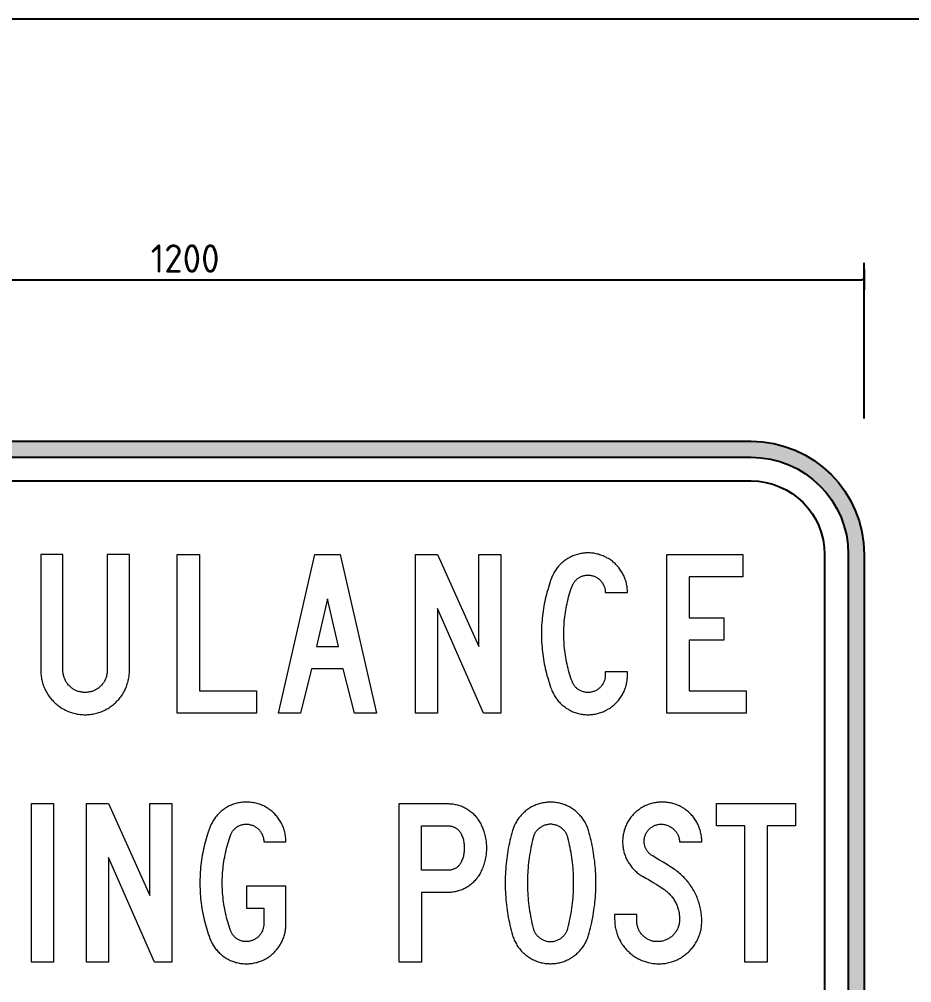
# Model space of a CAD drawing. Header units: millimetres. Extents: x 0 to 420, y 0 to 297.
# Drawn here: x 186 to 264.9, y 207.4 to 292.5 of the extents above; entities that cross this region are included whole.
import ezdxf
from ezdxf.enums import TextEntityAlignment as Align

# ---------------------------------------------------------------- set-up
doc = ezdxf.new("R2010")
doc.units = ezdxf.units.MM
doc.header["$MEASUREMENT"] = 0
doc.layers.add('BLUE', color=7, linetype='Continuous', true_color=0x005bbb)
for name, color, linetype in [('T25', 1, 'Continuous'), ('TBLK18', 4, 'Continuous'), ('TBLK25', 1, 'Continuous'), ('TBLK35', 3, 'Continuous'), ('TBLK50', 7, 'Continuous')]:
    doc.layers.add(name, color=color, linetype=linetype)
doc.styles.add('ISO', font='iso3098b.shx')
doc.dimstyles.new('SIGNSDIM', dxfattribs={"dimtxt": 2.5, "dimasz": 0.2, "dimexe": 1.5, "dimexo": 2, "dimtad": 1, "dimdec": 4, "dimlfac": 10, "dimrnd": 1, "dimdsep": 46, "dimtxsty": 'ISO', "dimblk": 'SGNDIM', "dimcen": 2.5, "dimse2": 1, "dimadec": 0, "dimazin": 0, "dimtfac": 1, "dimtdec": 4, "dimtix": 1, "dimtmove": 0, "dimatfit": 3, "dimldrblk": 'SGNDIM', "dimfxl": 1, "dimtolj": 1, "dimtzin": 0, "dimarcsym": 0})

# ---------------------------------------------------------------- blocks, each defined once
blk = doc.blocks.new('SGNDIM')
for p, q in [((0, 4.5), (0, -4.5)), ((0, 0), (-1, 0))]:
    blk.add_line(p, q)
blk = doc.blocks.new('*D6')
at = {"layer": 'DEFPOINTS', "color": 0, "transparency": 16777216}
for p in [(260.679, 269.499), (140.679, 255.231), (260.679, 255.231)]:
    blk.add_point(p, dxfattribs=at)
at = {"layer": 'T25', "color": 0, "lineweight": -2, "transparency": 16777216}
for p, q in [((140.679, 257.231), (140.679, 270.999)), ((260.679, 257.231), (260.679, 270.999)), ((140.879, 269.499), (260.479, 269.499))]:
    blk.add_line(p, q, dxfattribs=at)
at = {"layer": 'T25', "color": 0, "lineweight": -2, "transparency": 16777216, "xscale": 0.2, "yscale": 0.2, "zscale": 0.2, "rotation": 180}
blk.add_blockref('SGNDIM', (140.679, 269.499), dxfattribs=at)
at = {"layer": 'T25', "color": 0, "lineweight": -2, "transparency": 16777216, "xscale": 0.2, "yscale": 0.2, "zscale": 0.2}
blk.add_blockref('SGNDIM', (260.679, 269.499), dxfattribs=at)
at = {"layer": 'T25', "color": 0, "transparency": 16777216, "insert": (200.679, 271.374), "char_height": 2.5, "attachment_point": 5, "style": 'ISO'}
blk.add_mtext('\\A1;1200', dxfattribs=at)
blk = doc.blocks.new('A3BBLK')
at = {"layer": 'TBLK50'}
blk.add_line((415.5, 292.5), (13, 292.5), dxfattribs=at)
blk = doc.blocks.new('a3_in_vtblk std dwg')
blk.add_blockref('A3BBLK', (0, 0))
at = {"layer": 'TBLK18', "style": 'ISO'}
blk.add_attdef('MR_DIRECTORATE', text='', height=1.5, dxfattribs=at).set_placement((381.5, 68.119), align=Align.CENTER)
for tag, p in [('STREET_NAME', (355.514, 62.1)), ('SUBURB_POSTCODE', (388.488, 62.1)), ('TELEPHONE_NO.', (368.306, 59.836)), ('FAX_NO.', (393.555, 59.836))]:
    blk.add_attdef(tag, p, '', height=1.5, dxfattribs=at)
at = {"layer": 'TBLK25', "style": 'ISO'}
for tag, height, p in [('MR_BRANCH', 2, (381.5, 65.199)), ('ROAD_SECTION', 1.75, (384.5, 29.162)), ('SLK', 1.75, (384.5, 26.108)), ('CHAINAGE', 1.75, (384.5, 19.205))]:
    blk.add_attdef(tag, text='', height=height, dxfattribs=at).set_placement(p, align=Align.CENTER)
for tag, p, height in [('FILE_NUMBER', (371.773, 54.237), 2.5), ('DESIGNED_/_DRAWN', (371.773, 49.487), 2), ('VERIFIED', (371.773, 44.487), 2), ('APPROVED', (371.773, 39.487), 2), ('LOCAL_AUTHORITY', (370.48, 16.733), 1.25)]:
    blk.add_attdef(tag, p, '', height=height, dxfattribs=at)
at = {"layer": 'TBLK35', "style": 'ISO', "width": 0.9}
for tag, p in [('ROAD_PROJECT&NUMBER', (384.5, 32.231)), ('DRAWING_DESCRIPTION', (384.5, 22.288))]:
    blk.add_attdef(tag, text='', height=2.5, dxfattribs=at).set_placement(p, align=Align.CENTER)
at = {"layer": 'TBLK50', "style": 'ISO'}
blk.add_attdef('MRWA_DRG_NUMBER', (356.288, 6.085), '', height=5, dxfattribs=at)

msp = doc.modelspace()

# ---------------------------------------------------------------- hatches: boundary and pattern name
at = {"layer": 'BLUE'}
h = msp.add_hatch(color=256, dxfattribs=at)
edge = h.paths.add_edge_path(flags=16)
edge.add_line((142.079003, 175.230788), (142.079003, 245.230788))
edge.add_arc((150.679003, 245.230788), 8.6, 90, 180, ccw=False)
edge.add_line((150.679003, 253.830788), (250.679003, 253.830788))
edge.add_arc((250.679003, 245.230788), 8.6, 0, 90, ccw=False)
edge.add_line((259.279003, 245.230788), (259.279003, 175.230788))
edge.add_arc((250.679003, 175.230788), 8.6, -90, 0, ccw=False)
edge.add_line((250.679003, 166.630788), (150.679003, 166.630788))
edge.add_arc((150.679003, 175.230788), 8.6, 180, 270, ccw=False)
edge = h.paths.add_edge_path()
edge.add_line((140.679003, 175.230788), (140.679003, 245.230788))
edge.add_arc((150.679003, 245.230788), 10, 90, 180, ccw=False)
edge.add_line((150.679003, 255.230788), (250.679003, 255.230788))
edge.add_arc((250.679003, 245.230788), 10, 0, 90, ccw=False)
edge.add_line((260.679003, 245.230788), (260.679003, 175.230788))
edge.add_arc((250.679003, 175.230788), 10, -90, 0, ccw=False)
edge.add_line((250.679003, 165.230788), (150.679003, 165.230788))
edge.add_arc((150.679003, 175.230788), 10, 180, 270, ccw=False)

# ---------------------------------------------------------------- linework, layer by layer
for points in [[(140.679003, 175.230788), (140.679003, 245.230788, -0.414213562), (150.679003, 255.230788), (250.679003, 255.230788, -0.414213562), (260.679003, 245.230788), (260.679003, 175.230788, -0.414213562), (250.679003, 165.230788), (150.679003, 165.230788, -0.414213562)], [(142.079003, 175.230788), (142.079003, 245.230788, -0.414213562), (150.679003, 253.830788), (250.679003, 253.830788, -0.414213562), (259.279003, 245.230788), (259.279003, 175.230788, -0.414213562), (250.679003, 166.630788), (150.679003, 166.630788, -0.414213562)], [(144.179003, 175.230788), (144.179003, 245.230788, -0.414213562), (150.679003, 251.730788), (250.679003, 251.730788, -0.414213562), (257.179003, 245.230788), (257.179003, 175.230788, -0.414213562), (250.679003, 168.730788), (150.679003, 168.730788, -0.414213562)]]:
    msp.add_lwpolyline(points, format="xyb", close=True, dxfattribs=at)
at = {"layer": 'BLUE', "lineweight": 0}
for points in [[(193.795524, 235.010038), (193.795524, 234.930218), (193.795524, 234.858381), (193.787542, 234.778562), (193.771578, 234.698742), (193.763596, 234.618923), (193.73965, 234.547085), (193.723686, 234.467266), (193.699741, 234.387446), (193.675795, 234.315609), (193.643867, 234.243771), (193.611939, 234.171934), (193.580012, 234.100096), (193.540102, 234.028259), (193.500192, 233.964403), (193.4523, 233.900548), (193.412391, 233.836692), (193.356517, 233.772837), (193.308625, 233.708981), (193.252752, 233.653108), (193.196878, 233.597234), (193.141005, 233.541361), (193.085131, 233.493469), (193.021276, 233.445577), (192.95742, 233.397686), (192.885583, 233.349794), (192.821727, 233.309884), (192.74989, 233.277956), (192.678052, 233.238047), (192.606215, 233.206119), (192.534377, 233.174191), (192.46254, 233.150245), (192.38272, 233.1263), (192.310883, 233.110336), (192.231063, 233.094372), (192.151244, 233.078408), (192.079406, 233.070426), (191.999587, 233.062444), (191.919768, 233.054462), (191.839948, 233.054462), (191.760129, 233.054462), (191.680309, 233.062444), (191.60049, 233.070426), (191.528652, 233.078408), (191.448833, 233.094372), (191.369014, 233.110336), (191.297176, 233.1263), (191.217357, 233.150245), (191.145519, 233.174191), (191.073682, 233.206119), (191.001844, 233.238047), (190.930007, 233.277956), (190.858169, 233.309884), (190.794314, 233.349794), (190.722476, 233.397686), (190.658621, 233.445577), (190.594765, 233.493469), (190.538892, 233.541361), (190.483018, 233.597234), (190.427144, 233.653108), (190.371271, 233.708981), (190.315397, 233.772837), (190.267506, 233.836692), (190.227596, 233.900548), (190.179704, 233.964403), (190.139794, 234.028259), (190.099885, 234.100096), (190.067957, 234.171934), (190.036029, 234.243771), (190.004101, 234.315609), (189.980156, 234.387446), (189.95621, 234.467266), (189.932264, 234.547085), (189.9163, 234.618923), (189.908318, 234.698742), (189.892354, 234.778562), (189.884372, 234.858381), (189.884372, 234.930218), (189.884372, 235.010038), (189.884372, 245.234906), (187.920815, 245.234906), (187.920815, 235.010038), (187.920815, 234.898291), (187.928796, 234.786543), (187.936778, 234.674796), (187.94476, 234.563049), (187.960724, 234.451302), (187.976688, 234.347537), (188.000634, 234.235789), (188.016598, 234.124042), (188.048526, 234.012295), (188.072471, 233.90853), (188.112381, 233.796783), (188.144309, 233.693017), (188.184219, 233.589252), (188.224128, 233.485487), (188.27202, 233.381722), (188.319912, 233.277956), (188.367803, 233.182173), (188.423677, 233.078408), (188.47955, 232.982625), (188.535424, 232.886841), (188.59928, 232.79904), (188.663135, 232.703257), (188.726991, 232.615455), (188.798828, 232.527654), (188.870666, 232.439852), (188.950485, 232.360033), (189.022323, 232.272232), (189.102142, 232.192412), (189.181961, 232.120575), (189.269763, 232.040755), (189.357564, 231.968918), (189.445365, 231.905062), (189.533167, 231.833225), (189.620968, 231.769369), (189.716752, 231.705514), (189.812535, 231.64964), (189.908318, 231.593767), (190.004101, 231.537893), (190.107867, 231.490001), (190.211632, 231.44211), (190.307415, 231.394218), (190.419162, 231.354308), (190.522928, 231.314399), (190.626693, 231.282471), (190.730458, 231.250543), (190.842205, 231.218615), (190.953953, 231.19467), (191.057718, 231.170724), (191.169465, 231.146778), (191.281212, 231.130814), (191.392959, 231.11485), (191.504707, 231.106868), (191.616454, 231.098886), (191.728201, 231.090904), (191.839948, 231.090904), (191.951695, 231.090904), (192.063443, 231.098886), (192.17519, 231.106868), (192.286937, 231.11485), (192.398684, 231.130814), (192.510431, 231.146778), (192.622178, 231.170724), (192.725944, 231.19467), (192.837691, 231.218615), (192.949438, 231.250543), (193.053203, 231.282471), (193.156969, 231.314399), (193.260734, 231.354308), (193.364499, 231.394218), (193.468264, 231.44211), (193.57203, 231.490001), (193.675795, 231.537893), (193.771578, 231.593767), (193.867361, 231.64964), (193.963145, 231.705514), (194.058928, 231.769369), (194.146729, 231.833225), (194.234531, 231.905062), (194.322332, 231.968918), (194.410134, 232.040755), (194.497935, 232.120575), (194.577754, 232.192412), (194.657574, 232.272232), (194.729411, 232.360033), (194.809231, 232.439852), (194.881068, 232.527654), (194.944924, 232.615455), (195.016761, 232.703257), (195.080617, 232.79904), (195.144472, 232.886841), (195.200346, 232.982625), (195.256219, 233.078408), (195.312093, 233.182173), (195.359985, 233.277956), (195.407876, 233.381722), (195.455768, 233.485487), (195.495678, 233.589252), (195.535587, 233.693017), (195.567515, 233.796783), (195.599443, 233.90853), (195.631371, 234.012295), (195.655316, 234.124042), (195.679262, 234.235789), (195.703208, 234.347537), (195.719172, 234.451302), (195.735136, 234.563049), (195.743118, 234.674796), (195.7511, 234.786543), (195.759082, 234.898291), (195.759082, 235.010038), (195.759082, 245.234906), (193.795524, 245.234906)], [(199.973547, 231.234579), (199.973547, 245.234906), (201.937105, 245.234906), (201.937105, 233.190155), (206.97371, 233.190155), (206.97371, 231.234579), (199.973547, 231.234579)], [(208.921304, 231.234579), (212.138027, 245.234906), (214.372971, 245.234906), (217.589694, 231.234579), (215.634118, 231.234579), (214.652339, 235.153713), (211.858659, 235.153713), (210.87688, 231.234579), (208.921304, 231.234579)], [(221.021929, 231.234579), (221.021929, 245.234906), (222.977504, 245.234906), (226.61727, 237.109289), (226.61727, 245.234906), (228.572846, 245.234906), (228.572846, 231.234579), (227.032331, 231.234579), (222.977504, 240.469686), (222.977504, 231.234579), (221.021929, 231.234579)], [(236.267438, 245.370599), (236.163673, 245.370599), (236.059908, 245.370599), (235.956142, 245.362617), (235.852377, 245.346653), (235.748612, 245.330689), (235.644847, 245.314725), (235.541081, 245.298761), (235.437316, 245.274815), (235.333551, 245.242888), (235.237768, 245.218942), (235.134002, 245.187014), (235.038219, 245.147104), (234.942436, 245.107195), (234.846652, 245.067285), (234.750869, 245.027375), (234.663068, 244.979484), (234.567284, 244.92361), (234.479483, 244.875718), (234.391682, 244.819845), (234.30388, 244.755989), (234.216079, 244.700116), (234.13626, 244.63626), (234.05644, 244.572405), (233.976621, 244.500567), (233.896801, 244.42873), (233.824964, 244.356892), (233.753126, 244.285055), (233.681289, 244.205235), (233.617433, 244.125416), (233.553578, 244.045596), (233.489722, 243.957795), (233.425867, 243.869994), (233.369993, 243.790174), (233.31412, 243.694391), (233.266228, 243.60659), (233.218336, 243.518788), (233.170445, 243.423005), (233.122553, 243.327222), (233.082643, 243.231438), (233.050715, 243.135655), (232.970896, 242.936106), (232.907041, 242.728576), (232.835203, 242.529027), (232.771347, 242.329479), (232.715474, 242.121948), (232.651618, 241.914418), (232.595745, 241.714869), (232.547853, 241.507339), (232.499961, 241.299808), (232.45207, 241.092278), (232.41216, 240.876765), (232.37225, 240.669235), (232.340323, 240.461704), (232.308395, 240.246192), (232.276467, 240.038661), (232.252521, 239.831131), (232.228575, 239.615618), (232.212612, 239.400106), (232.196648, 239.192576), (232.180684, 238.977063), (232.172702, 238.761551), (232.16472, 238.55402), (232.156738, 238.338508), (232.156738, 238.122995), (232.16472, 237.915465), (232.172702, 237.699952), (232.180684, 237.48444), (232.196648, 237.276909), (232.212612, 237.061397), (232.228575, 236.853867), (232.252521, 236.638354), (232.276467, 236.430824), (232.308395, 236.215311), (232.340323, 236.007781), (232.37225, 235.792268), (232.41216, 235.584738), (232.45207, 235.377207), (232.499961, 235.169677), (232.547853, 234.962146), (232.595745, 234.754616), (232.651618, 234.547085), (232.715474, 234.347537), (232.771347, 234.140006), (232.835203, 233.940458), (232.907041, 233.732927), (232.970896, 233.533379), (233.050715, 233.33383), (233.082643, 233.238047), (233.122553, 233.142263), (233.170445, 233.04648), (233.218336, 232.950697), (233.266228, 232.862895), (233.31412, 232.767112), (233.369993, 232.679311), (233.425867, 232.591509), (233.489722, 232.503708), (233.553578, 232.423889), (233.617433, 232.344069), (233.681289, 232.26425), (233.753126, 232.18443), (233.824964, 232.112593), (233.896801, 232.032773), (233.976621, 231.968918), (234.05644, 231.89708), (234.13626, 231.833225), (234.216079, 231.769369), (234.30388, 231.705514), (234.391682, 231.64964), (234.479483, 231.593767), (234.567284, 231.537893), (234.663068, 231.490001), (234.750869, 231.44211), (234.846652, 231.394218), (234.942436, 231.354308), (235.038219, 231.314399), (235.134002, 231.282471), (235.237768, 231.250543), (235.333551, 231.218615), (235.437316, 231.19467), (235.541081, 231.170724), (235.644847, 231.146778), (235.748612, 231.130814), (235.852377, 231.11485), (235.956142, 231.106868), (236.059908, 231.098886), (236.163673, 231.090904), (236.267438, 231.090904), (236.371203, 231.090904), (236.474969, 231.098886), (236.578734, 231.106868), (236.690481, 231.11485), (236.794246, 231.130814), (236.898012, 231.146778), (237.001777, 231.170724), (237.105542, 231.19467), (237.209307, 231.218615), (237.305091, 231.250543), (237.408856, 231.282471), (237.504639, 231.314399), (237.608404, 231.354308), (237.704188, 231.394218), (237.799971, 231.44211), (237.895754, 231.490001), (237.983556, 231.537893), (238.079339, 231.593767), (238.16714, 231.64964), (238.254942, 231.705514), (238.342743, 231.769369), (238.430544, 231.833225), (238.510364, 231.89708), (238.590183, 231.968918), (238.670003, 232.040755), (238.74184, 232.112593), (238.813678, 232.192412), (238.885515, 232.26425), (238.957353, 232.344069), (239.021208, 232.431871), (239.085064, 232.51169), (239.148919, 232.599491), (239.204793, 232.687293), (239.260666, 232.775094), (239.31654, 232.870877), (239.364432, 232.966661), (239.412323, 233.054462), (239.460215, 233.150245), (239.500125, 233.254011), (239.540034, 233.349794), (239.571962, 233.445577), (239.611872, 233.549342), (239.635818, 233.653108), (239.667746, 233.756873), (239.691691, 233.860638), (239.707655, 233.964403), (239.723619, 234.068169), (239.739583, 234.171934), (239.747565, 234.275699), (239.755547, 234.379464), (239.763529, 234.491212), (239.763529, 234.594977), (239.763529, 234.874345), (237.799971, 234.874345), (237.799971, 234.594977), (237.799971, 234.523139), (237.799971, 234.451302), (237.791989, 234.387446), (237.784007, 234.315609), (237.768043, 234.251753), (237.752079, 234.179916), (237.728134, 234.11606), (237.704188, 234.052205), (237.680242, 233.988349), (237.656296, 233.924494), (237.624368, 233.860638), (237.592441, 233.804765), (237.552531, 233.740909), (237.512621, 233.685035), (237.472711, 233.629162), (237.42482, 233.58127), (237.376928, 233.525397), (237.329036, 233.477505), (237.281145, 233.429613), (237.225271, 233.389704), (237.169398, 233.341812), (237.113524, 233.301902), (237.05765, 233.269974), (236.993795, 233.238047), (236.937921, 233.206119), (236.874066, 233.174191), (236.81021, 233.150245), (236.738373, 233.1263), (236.674517, 233.110336), (236.610662, 233.094372), (236.538824, 233.078408), (236.474969, 233.062444), (236.403131, 233.062444), (236.331294, 233.054462), (236.267438, 233.054462), (236.195601, 233.054462), (236.123763, 233.062444), (236.051926, 233.070426), (235.98807, 233.078408), (235.916233, 233.094372), (235.852377, 233.110336), (235.78054, 233.134281), (235.716684, 233.158227), (235.652829, 233.182173), (235.588973, 233.214101), (235.533099, 233.246029), (235.469244, 233.285938), (235.41337, 233.325848), (235.357497, 233.365758), (235.301623, 233.405667), (235.24575, 233.453559), (235.197858, 233.501451), (235.149966, 233.557324), (235.102075, 233.605216), (235.062165, 233.66109), (235.022255, 233.724945), (234.982345, 233.780819), (234.950418, 233.844674), (234.91849, 233.900548), (234.894544, 233.964403), (234.862616, 234.036241), (234.798761, 234.219826), (234.734905, 234.411392), (234.679032, 234.602959), (234.623158, 234.794525), (234.567284, 234.986092), (234.519393, 235.177659), (234.471501, 235.369225), (234.42361, 235.560792), (234.3837, 235.76034), (234.351772, 235.951907), (234.311862, 236.151456), (234.279935, 236.351004), (234.255989, 236.542571), (234.224061, 236.742119), (234.208097, 236.941668), (234.184151, 237.141216), (234.168187, 237.340765), (234.160205, 237.532332), (234.152223, 237.73188), (234.144242, 237.931429), (234.13626, 238.130977), (234.13626, 238.330526), (234.144242, 238.530074), (234.152223, 238.729623), (234.160205, 238.929171), (234.168187, 239.12872), (234.184151, 239.328269), (234.208097, 239.527817), (234.224061, 239.727366), (234.255989, 239.918932), (234.279935, 240.118481), (234.311862, 240.318029), (234.351772, 240.509596), (234.3837, 240.709145), (234.42361, 240.900711), (234.471501, 241.092278), (234.519393, 241.291826), (234.567284, 241.483393), (234.623158, 241.67496), (234.679032, 241.866526), (234.734905, 242.058093), (234.798761, 242.241677), (234.862616, 242.433244), (234.894544, 242.4971), (234.91849, 242.560955), (234.950418, 242.624811), (234.982345, 242.688666), (235.022255, 242.74454), (235.062165, 242.800413), (235.102075, 242.856287), (235.149966, 242.912161), (235.197858, 242.960052), (235.24575, 243.007944), (235.301623, 243.055836), (235.357497, 243.103727), (235.41337, 243.143637), (235.469244, 243.183547), (235.533099, 243.215474), (235.588973, 243.247402), (235.652829, 243.27933), (235.716684, 243.311258), (235.78054, 243.335204), (235.852377, 243.351167), (235.916233, 243.375113), (235.98807, 243.383095), (236.051926, 243.399059), (236.123763, 243.407041), (236.195601, 243.407041), (236.267438, 243.415023), (236.331294, 243.415023), (236.403131, 243.407041), (236.474969, 243.399059), (236.538824, 243.391077), (236.610662, 243.375113), (236.674517, 243.359149), (236.738373, 243.343185), (236.81021, 243.31924), (236.874066, 243.287312), (236.937921, 243.263366), (236.993795, 243.231438), (237.05765, 243.199511), (237.113524, 243.159601), (237.169398, 243.119691), (237.225271, 243.079781), (237.281145, 243.03189), (237.329036, 242.99198), (237.376928, 242.936106), (237.42482, 242.888215), (237.472711, 242.832341), (237.512621, 242.776468), (237.552531, 242.720594), (237.592441, 242.66472), (237.624368, 242.600865), (237.656296, 242.544991), (237.680242, 242.481136), (237.704188, 242.41728), (237.728134, 242.353425), (237.752079, 242.281587), (237.768043, 242.217732), (237.784007, 242.145894), (237.791989, 242.082039), (237.799971, 242.010201), (237.799971, 241.938364), (237.799971, 241.874508), (239.763529, 241.874508), (239.763529, 241.978273), (239.755547, 242.082039), (239.747565, 242.193786), (239.739583, 242.297551), (239.723619, 242.401316), (239.707655, 242.505082), (239.691691, 242.608847), (239.667746, 242.712612), (239.635818, 242.816377), (239.611872, 242.912161), (239.571962, 243.015926), (239.540034, 243.119691), (239.500125, 243.215474), (239.460215, 243.311258), (239.412323, 243.407041), (239.364432, 243.502824), (239.31654, 243.598608), (239.260666, 243.686409), (239.204793, 243.77421), (239.148919, 243.862012), (239.085064, 243.949813), (239.021208, 244.037614), (238.957353, 244.117434), (238.885515, 244.197253), (238.813678, 244.277073), (238.74184, 244.356892), (238.670003, 244.42873), (238.590183, 244.500567), (238.510364, 244.564423), (238.430544, 244.63626), (238.342743, 244.700116), (238.254942, 244.755989), (238.16714, 244.819845), (238.079339, 244.875718), (237.983556, 244.92361), (237.895754, 244.979484), (237.799971, 245.027375), (237.704188, 245.067285), (237.608404, 245.107195), (237.504639, 245.147104), (237.408856, 245.187014), (237.305091, 245.218942), (237.209307, 245.25087), (237.105542, 245.274815), (237.001777, 245.298761), (236.898012, 245.314725), (236.794246, 245.338671), (236.690481, 245.346653), (236.578734, 245.362617), (236.474969, 245.370599), (236.371203, 245.370599)], [(243.251638, 231.234579), (243.251638, 245.234906), (249.964451, 245.234906), (249.964451, 243.271348), (245.207213, 243.271348), (245.207213, 239.631582), (248.288243, 239.631582), (248.288243, 237.676007), (245.207213, 237.676007), (245.207213, 233.190155), (250.243819, 233.190155), (250.243819, 231.234579), (243.251638, 231.234579)], [(214.237278, 237.109289), (213.255499, 241.315772), (212.27372, 237.109289)], [(187.090693, 209.236347), (187.090693, 223.236673), (189.05425, 223.236673), (189.05425, 209.236347), (187.090693, 209.236347)], [(191.959677, 209.236347), (191.959677, 223.236673), (193.915253, 223.236673), (197.555019, 215.111056), (197.555019, 223.236673), (199.510595, 223.236673), (199.510595, 209.236347), (197.97008, 209.236347), (193.915253, 218.471454), (193.915253, 209.236347), (191.959677, 209.236347)], [(209.583806, 219.876276), (209.583806, 219.980041), (209.575824, 220.083806), (209.567842, 220.187571), (209.55986, 220.299318), (209.543896, 220.403084), (209.527932, 220.506849), (209.511968, 220.610614), (209.488022, 220.714379), (209.456094, 220.818145), (209.432149, 220.913928), (209.400221, 221.017693), (209.360311, 221.121459), (209.320401, 221.217242), (209.280492, 221.313025), (209.2326, 221.408808), (209.184708, 221.504592), (209.136817, 221.600375), (209.080943, 221.688176), (209.02507, 221.775978), (208.969196, 221.863779), (208.90534, 221.951581), (208.841485, 222.039382), (208.777629, 222.119201), (208.705792, 222.199021), (208.641936, 222.27884), (208.562117, 222.350678), (208.490279, 222.430497), (208.41046, 222.502335), (208.330641, 222.56619), (208.250821, 222.638028), (208.16302, 222.701883), (208.075218, 222.757757), (207.987417, 222.821612), (207.899616, 222.877486), (207.803832, 222.925377), (207.716031, 222.981251), (207.620248, 223.029143), (207.524464, 223.069052), (207.428681, 223.108962), (207.324916, 223.148872), (207.229133, 223.188782), (207.125367, 223.220709), (207.029584, 223.252637), (206.925819, 223.276583), (206.822054, 223.300529), (206.718288, 223.316493), (206.614523, 223.340438), (206.510758, 223.34842), (206.399011, 223.364384), (206.295245, 223.372366), (206.19148, 223.372366), (206.087715, 223.372366), (205.98395, 223.372366), (205.880184, 223.364384), (205.776419, 223.356402), (205.672654, 223.34842), (205.568889, 223.332457), (205.465123, 223.316493), (205.361358, 223.300529), (205.257593, 223.276583), (205.16181, 223.244655), (205.058044, 223.220709), (204.962261, 223.188782), (204.858496, 223.148872), (204.762712, 223.108962), (204.666929, 223.069052), (204.571146, 223.029143), (204.483345, 222.981251), (204.387561, 222.925377), (204.29976, 222.877486), (204.211958, 222.821612), (204.124157, 222.757757), (204.036356, 222.701883), (203.956536, 222.638028), (203.876717, 222.574172), (203.796897, 222.502335), (203.717078, 222.430497), (203.645241, 222.35866), (203.573403, 222.286822), (203.501566, 222.207003), (203.43771, 222.127183), (203.373855, 222.047364), (203.309999, 221.959562), (203.246143, 221.871761), (203.19027, 221.78396), (203.134396, 221.696158), (203.086505, 221.608357), (203.038613, 221.512574), (202.990721, 221.424772), (202.94283, 221.328989), (202.90292, 221.233206), (202.870992, 221.137422), (202.791173, 220.937874), (202.727317, 220.730343), (202.65548, 220.530795), (202.591624, 220.331246), (202.535751, 220.123716), (202.471895, 219.916185), (202.424003, 219.708655), (202.36813, 219.509106), (202.320238, 219.301576), (202.272347, 219.086063), (202.232437, 218.878533), (202.192527, 218.671002), (202.160599, 218.463472), (202.128672, 218.247959), (202.096744, 218.040429), (202.072798, 217.824916), (202.048852, 217.617386), (202.032888, 217.401873), (202.016924, 217.194343), (202.000961, 216.978831), (201.992979, 216.763318), (201.984997, 216.555788), (201.984997, 216.340275), (201.984997, 216.124763), (201.984997, 215.917232), (201.992979, 215.70172), (202.000961, 215.486207), (202.016924, 215.278677), (202.032888, 215.063164), (202.048852, 214.855634), (202.072798, 214.640121), (202.096744, 214.432591), (202.128672, 214.217079), (202.160599, 214.009548), (202.192527, 213.794036), (202.232437, 213.586505), (202.272347, 213.378975), (202.320238, 213.171444), (202.36813, 212.963914), (202.424003, 212.756383), (202.471895, 212.548853), (202.535751, 212.349304), (202.591624, 212.141774), (202.65548, 211.934243), (202.727317, 211.734695), (202.791173, 211.535146), (202.870992, 211.335597), (202.90292, 211.239814), (202.94283, 211.144031), (202.990721, 211.048248), (203.038613, 210.952464), (203.086505, 210.856681), (203.134396, 210.76888), (203.19027, 210.681078), (203.246143, 210.593277), (203.309999, 210.505475), (203.373855, 210.425656), (203.43771, 210.345837), (203.501566, 210.266017), (203.573403, 210.186198), (203.645241, 210.106378), (203.717078, 210.034541), (203.796897, 209.962703), (203.876717, 209.898848), (203.956536, 209.834992), (204.036356, 209.771137), (204.124157, 209.707281), (204.211958, 209.651408), (204.29976, 209.595534), (204.387561, 209.53966), (204.483345, 209.491769), (204.571146, 209.443877), (204.666929, 209.395986), (204.762712, 209.356076), (204.858496, 209.316166), (204.962261, 209.284238), (205.058044, 209.252311), (205.16181, 209.220383), (205.257593, 209.196437), (205.361358, 209.172491), (205.465123, 209.148545), (205.568889, 209.132581), (205.672654, 209.116618), (205.776419, 209.108636), (205.880184, 209.100654), (205.98395, 209.092672), (206.087715, 209.092672), (206.19148, 209.092672), (206.295245, 209.100654), (206.399011, 209.108636), (206.510758, 209.116618), (206.614523, 209.132581), (206.718288, 209.148545), (206.822054, 209.172491), (206.925819, 209.196437), (207.029584, 209.220383), (207.125367, 209.252311), (207.229133, 209.284238), (207.324916, 209.316166), (207.428681, 209.356076), (207.524464, 209.395986), (207.620248, 209.443877), (207.716031, 209.491769), (207.803832, 209.53966), (207.899616, 209.595534), (207.987417, 209.651408), (208.075218, 209.707281), (208.16302, 209.771137), (208.250821, 209.834992), (208.330641, 209.898848), (208.41046, 209.970685), (208.490279, 210.042523), (208.562117, 210.11436), (208.641936, 210.19418), (208.705792, 210.266017), (208.777629, 210.345837), (208.841485, 210.433638), (208.90534, 210.513457), (208.969196, 210.601259), (209.02507, 210.68906), (209.080943, 210.776861), (209.136817, 210.872645), (209.184708, 210.968428), (209.2326, 211.056229), (209.280492, 211.152013), (209.320401, 211.255778), (209.360311, 211.351561), (209.400221, 211.447345), (209.432149, 211.55111), (209.456094, 211.654875), (209.488022, 211.75864), (209.511968, 211.862406), (209.527932, 211.966171), (209.543896, 212.069936), (209.55986, 212.173701), (209.567842, 212.277467), (209.575824, 212.381232), (209.583806, 212.484997), (209.583806, 212.596744), (209.583806, 215.957142), (206.087715, 215.957142), (206.087715, 213.993584), (207.62823, 213.993584), (207.62823, 212.596744), (207.620248, 212.524907), (207.620248, 212.453069), (207.612266, 212.389214), (207.596302, 212.317376), (207.580338, 212.253521), (207.564374, 212.189665), (207.54841, 212.117828), (207.524464, 212.053972), (207.500519, 211.990117), (207.468591, 211.926261), (207.436663, 211.870388), (207.404735, 211.806532), (207.364826, 211.750658), (207.324916, 211.694785), (207.285006, 211.638911), (207.237115, 211.583038), (207.197205, 211.535146), (207.149313, 211.487254), (207.09344, 211.439363), (207.045548, 211.391471), (206.989674, 211.351561), (206.933801, 211.311652), (206.869945, 211.279724), (206.814072, 211.239814), (206.750216, 211.207886), (206.686361, 211.183941), (206.622505, 211.159995), (206.558649, 211.136049), (206.494794, 211.112103), (206.430938, 211.096139), (206.359101, 211.080175), (206.295245, 211.072193), (206.223408, 211.064211), (206.15157, 211.056229), (206.087715, 211.056229), (206.015877, 211.056229), (205.952022, 211.056229), (205.880184, 211.064211), (205.816329, 211.072193), (205.752473, 211.088157), (205.688618, 211.104121), (205.61678, 211.128067), (205.552925, 211.144031), (205.497051, 211.167977), (205.433196, 211.199904), (205.36934, 211.231832), (205.313466, 211.26376), (205.257593, 211.295688), (205.201719, 211.335597), (205.145846, 211.383489), (205.097954, 211.423399), (205.050062, 211.47129), (205.002171, 211.519182), (204.954279, 211.567074), (204.914369, 211.622947), (204.87446, 211.678821), (204.83455, 211.734695), (204.79464, 211.790568), (204.762712, 211.846442), (204.738767, 211.910297), (204.706839, 211.974153), (204.682893, 212.038008), (204.619038, 212.221593), (204.555182, 212.41316), (204.499308, 212.604726), (204.443435, 212.796293), (204.387561, 212.987859), (204.33967, 213.179426), (204.291778, 213.370993), (204.243886, 213.562559), (204.203977, 213.762108), (204.172049, 213.953674), (204.132139, 214.153223), (204.100211, 214.352772), (204.076265, 214.544338), (204.05232, 214.743887), (204.028374, 214.943435), (204.004428, 215.142984), (203.988464, 215.342532), (203.980482, 215.534099), (203.9725, 215.733648), (203.964518, 215.933196), (203.956536, 216.132745), (203.956536, 216.332293), (203.964518, 216.531842), (203.9725, 216.73139), (203.980482, 216.930939), (203.988464, 217.130487), (204.004428, 217.330036), (204.028374, 217.529585), (204.05232, 217.721151), (204.076265, 217.9207), (204.100211, 218.120248), (204.132139, 218.319797), (204.172049, 218.511363), (204.203977, 218.710912), (204.243886, 218.902479), (204.291778, 219.094045), (204.33967, 219.293594), (204.387561, 219.48516), (204.443435, 219.676727), (204.499308, 219.868294), (204.555182, 220.05986), (204.619038, 220.243445), (204.682893, 220.435011), (204.706839, 220.498867), (204.738767, 220.562723), (204.770694, 220.618596), (204.802622, 220.682452), (204.83455, 220.738325), (204.87446, 220.794199), (204.914369, 220.850072), (204.954279, 220.905946), (205.002171, 220.953838), (205.050062, 221.001729), (205.097954, 221.049621), (205.145846, 221.089531), (205.201719, 221.12944), (205.257593, 221.16935), (205.313466, 221.20926), (205.377322, 221.241188), (205.433196, 221.273115), (205.497051, 221.305043), (205.560907, 221.328989), (205.624762, 221.352935), (205.688618, 221.368899), (205.752473, 221.384863), (205.816329, 221.400826), (205.888166, 221.408808), (205.952022, 221.41679), (206.023859, 221.41679), (206.087715, 221.424772), (206.159552, 221.41679), (206.223408, 221.41679), (206.295245, 221.408808), (206.359101, 221.392845), (206.430938, 221.376881), (206.494794, 221.360917), (206.566631, 221.344953), (206.630487, 221.321007), (206.694342, 221.297061), (206.758198, 221.265133), (206.814072, 221.233206), (206.877927, 221.201278), (206.933801, 221.161368), (206.989674, 221.121459), (207.045548, 221.081549), (207.101422, 221.033657), (207.149313, 220.985766), (207.197205, 220.937874), (207.245096, 220.889982), (207.292988, 220.834109), (207.332898, 220.778235), (207.372808, 220.722361), (207.404735, 220.666488), (207.444645, 220.602632), (207.468591, 220.538777), (207.500519, 220.482903), (207.524464, 220.419048), (207.54841, 220.34721), (207.572356, 220.283355), (207.58832, 220.219499), (207.596302, 220.147662), (207.612266, 220.083806), (207.620248, 220.011969), (207.620248, 219.940131), (207.62823, 219.876276)], [(226.736999, 221.552483), (226.792873, 221.448718), (226.848746, 221.336971), (226.90462, 221.225224), (226.952512, 221.113477), (226.992421, 220.993747), (227.040313, 220.882), (227.072241, 220.762271), (227.112151, 220.650524), (227.144078, 220.530795), (227.176006, 220.411066), (227.199952, 220.291337), (227.223898, 220.171607), (227.247844, 220.051878), (227.263807, 219.924167), (227.279771, 219.804438), (227.287753, 219.684709), (227.295735, 219.556998), (227.303717, 219.437269), (227.303717, 219.31754), (227.303717, 219.189829), (227.295735, 219.070099), (227.287753, 218.942388), (227.279771, 218.822659), (227.263807, 218.70293), (227.247844, 218.583201), (227.223898, 218.45549), (227.199952, 218.335761), (227.176006, 218.216032), (227.144078, 218.096302), (227.112151, 217.984555), (227.072241, 217.864826), (227.040313, 217.745097), (226.992421, 217.63335), (226.952512, 217.521603), (226.90462, 217.401873), (226.848746, 217.290126), (226.792873, 217.186361), (226.736999, 217.074614), (226.689108, 216.986812), (226.641216, 216.899011), (226.585342, 216.81121), (226.529469, 216.73139), (226.465613, 216.651571), (226.401758, 216.571751), (226.337902, 216.491932), (226.274047, 216.420095), (226.202209, 216.348257), (226.130372, 216.27642), (226.058534, 216.204582), (225.978715, 216.140727), (225.906877, 216.076871), (225.819076, 216.013016), (225.739256, 215.957142), (225.659437, 215.901268), (225.571636, 215.845395), (225.483834, 215.797503), (225.396033, 215.749611), (225.308232, 215.70172), (225.212448, 215.66181), (225.124647, 215.6219), (225.028864, 215.589973), (224.93308, 215.558045), (224.837297, 215.526117), (224.741514, 215.494189), (224.637748, 215.470243), (224.541965, 215.45428), (224.446182, 215.438316), (224.342417, 215.422352), (224.246633, 215.406388), (224.142868, 215.398406), (224.039103, 215.398406), (223.943319, 215.390424), (221.564701, 215.390424), (221.564701, 209.236347), (219.601143, 209.236347), (219.601143, 223.236673), (223.943319, 223.236673), (224.039103, 223.228691), (224.142868, 223.228691), (224.246633, 223.220709), (224.342417, 223.204745), (224.446182, 223.196763), (224.541965, 223.172818), (224.637748, 223.156854), (224.741514, 223.132908), (224.837297, 223.10098), (224.93308, 223.077034), (225.028864, 223.037125), (225.124647, 223.005197), (225.212448, 222.965287), (225.308232, 222.925377), (225.396033, 222.877486), (225.483834, 222.829594), (225.571636, 222.781702), (225.659437, 222.725829), (225.739256, 222.669955), (225.819076, 222.614082), (225.906877, 222.550226), (225.978715, 222.486371), (226.058534, 222.422515), (226.130372, 222.350678), (226.202209, 222.27884), (226.274047, 222.207003), (226.337902, 222.135165), (226.401758, 222.055346), (226.465613, 221.975526), (226.529469, 221.895707), (226.585342, 221.815887), (226.641216, 221.728086), (226.689108, 221.640285)], [(236.323312, 211.614965), (236.387167, 211.830478), (236.443041, 212.053972), (236.498914, 212.277467), (236.554788, 212.500961), (236.60268, 212.724455), (236.650571, 212.94795), (236.690481, 213.171444), (236.730391, 213.394939), (236.770301, 213.618433), (236.802228, 213.841927), (236.834156, 214.073404), (236.866084, 214.296898), (236.89003, 214.528374), (236.913975, 214.751869), (236.929939, 214.983345), (236.945903, 215.206839), (236.961867, 215.438316), (236.969849, 215.66181), (236.977831, 215.893286), (236.977831, 216.116781), (236.977831, 216.348257), (236.977831, 216.579733), (236.969849, 216.803228), (236.961867, 217.034704), (236.945903, 217.258199), (236.929939, 217.489675), (236.913975, 217.713169), (236.89003, 217.944646), (236.866084, 218.16814), (236.834156, 218.399616), (236.802228, 218.623111), (236.770301, 218.846605), (236.730391, 219.078081), (236.690481, 219.301576), (236.650571, 219.52507), (236.60268, 219.748564), (236.554788, 219.972059), (236.498914, 220.195553), (236.443041, 220.411066), (236.387167, 220.63456), (236.323312, 220.850072), (236.291384, 220.953838), (236.259456, 221.057603), (236.219547, 221.153386), (236.179637, 221.24917), (236.139727, 221.344953), (236.091835, 221.440736), (236.043944, 221.53652), (235.98807, 221.632303), (235.932197, 221.720104), (235.876323, 221.807906), (235.820449, 221.895707), (235.756594, 221.983508), (235.692738, 222.063328), (235.620901, 222.143147), (235.549063, 222.222967), (235.477226, 222.302786), (235.405388, 222.374623), (235.325569, 222.446461), (235.24575, 222.518298), (235.16593, 222.590136), (235.086111, 222.653991), (234.998309, 222.717847), (234.910508, 222.773721), (234.822707, 222.837576), (234.734905, 222.885468), (234.639122, 222.941341), (234.543339, 222.989233), (234.447555, 223.037125), (234.351772, 223.077034), (234.255989, 223.116944), (234.160205, 223.156854), (234.05644, 223.188782), (233.960657, 223.220709), (233.856892, 223.252637), (233.753126, 223.276583), (233.649361, 223.300529), (233.545596, 223.316493), (233.441831, 223.332457), (233.338065, 223.34842), (233.2343, 223.356402), (233.122553, 223.364384), (233.018788, 223.364384), (232.915022, 223.364384), (232.811257, 223.364384), (232.69951, 223.356402), (232.595745, 223.34842), (232.49198, 223.332457), (232.388214, 223.316493), (232.284449, 223.300529), (232.180684, 223.276583), (232.076919, 223.252637), (231.973153, 223.220709), (231.87737, 223.188782), (231.773605, 223.156854), (231.677821, 223.116944), (231.574056, 223.077034), (231.478273, 223.037125), (231.38249, 222.989233), (231.294688, 222.941341), (231.198905, 222.885468), (231.111104, 222.837576), (231.023302, 222.773721), (230.935501, 222.717847), (230.847699, 222.653991), (230.76788, 222.590136), (230.680079, 222.518298), (230.608241, 222.446461), (230.528422, 222.374623), (230.456584, 222.302786), (230.376765, 222.222967), (230.312909, 222.143147), (230.241072, 222.063328), (230.177216, 221.983508), (230.113361, 221.895707), (230.057487, 221.807906), (229.993632, 221.720104), (229.94574, 221.632303), (229.889866, 221.53652), (229.841975, 221.440736), (229.794083, 221.344953), (229.754173, 221.24917), (229.714264, 221.153386), (229.674354, 221.057603), (229.642426, 220.953838), (229.610498, 220.850072), (229.546643, 220.63456), (229.490769, 220.411066), (229.434896, 220.195553), (229.379022, 219.972059), (229.33113, 219.748564), (229.283239, 219.52507), (229.235347, 219.301576), (229.195437, 219.078081), (229.16351, 218.846605), (229.1236, 218.623111), (229.091672, 218.399616), (229.067726, 218.16814), (229.043781, 217.944646), (229.019835, 217.713169), (229.003871, 217.489675), (228.987907, 217.258199), (228.971943, 217.034704), (228.963961, 216.803228), (228.955979, 216.579733), (228.955979, 216.348257), (228.955979, 216.116781), (228.955979, 215.893286), (228.963961, 215.66181), (228.971943, 215.438316), (228.987907, 215.206839), (229.003871, 214.983345), (229.019835, 214.751869), (229.043781, 214.528374), (229.067726, 214.296898), (229.091672, 214.073404), (229.1236, 213.841927), (229.16351, 213.618433), (229.195437, 213.394939), (229.235347, 213.171444), (229.283239, 212.94795), (229.33113, 212.724455), (229.379022, 212.500961), (229.434896, 212.277467), (229.490769, 212.053972), (229.546643, 211.830478), (229.610498, 211.614965), (229.642426, 211.5112), (229.674354, 211.415417), (229.714264, 211.311652), (229.754173, 211.215868), (229.794083, 211.120085), (229.841975, 211.024302), (229.889866, 210.928518), (229.94574, 210.840717), (229.993632, 210.744934), (230.057487, 210.657132), (230.113361, 210.569331), (230.177216, 210.489512), (230.241072, 210.40171), (230.312909, 210.321891), (230.376765, 210.242071), (230.456584, 210.162252), (230.528422, 210.090414), (230.608241, 210.018577), (230.680079, 209.94674), (230.76788, 209.882884), (230.847699, 209.819028), (230.935501, 209.755173), (231.023302, 209.691317), (231.111104, 209.635444), (231.198905, 209.57957), (231.294688, 209.531679), (231.38249, 209.475805), (231.478273, 209.435895), (231.574056, 209.388004), (231.677821, 209.348094), (231.773605, 209.308184), (231.87737, 209.276256), (231.973153, 209.244329), (232.076919, 209.212401), (232.180684, 209.188455), (232.284449, 209.172491), (232.388214, 209.148545), (232.49198, 209.132581), (232.595745, 209.124599), (232.69951, 209.108636), (232.811257, 209.108636), (232.915022, 209.100654), (233.018788, 209.100654), (233.122553, 209.108636), (233.2343, 209.108636), (233.338065, 209.124599), (233.441831, 209.132581), (233.545596, 209.148545), (233.649361, 209.172491), (233.753126, 209.188455), (233.856892, 209.212401), (233.960657, 209.244329), (234.05644, 209.276256), (234.160205, 209.308184), (234.255989, 209.348094), (234.351772, 209.388004), (234.447555, 209.435895), (234.543339, 209.475805), (234.639122, 209.531679), (234.734905, 209.57957), (234.822707, 209.635444), (234.910508, 209.691317), (234.998309, 209.755173), (235.086111, 209.819028), (235.16593, 209.882884), (235.24575, 209.94674), (235.325569, 210.018577), (235.405388, 210.090414), (235.477226, 210.162252), (235.549063, 210.242071), (235.620901, 210.321891), (235.692738, 210.40171), (235.756594, 210.489512), (235.820449, 210.569331), (235.876323, 210.657132), (235.932197, 210.744934), (235.98807, 210.840717), (236.043944, 210.928518), (236.091835, 211.024302), (236.139727, 211.120085), (236.179637, 211.215868), (236.219547, 211.311652), (236.259456, 211.415417), (236.291384, 211.5112), (236.323312, 211.614965)], [(244.369109, 213.011805), (244.369109, 212.931986), (244.361128, 212.852166), (244.353146, 212.780329), (244.345164, 212.70051), (244.3292, 212.62069), (244.313236, 212.540871), (244.28929, 212.469033), (244.265344, 212.389214), (244.241398, 212.317376), (244.209471, 212.237557), (244.177543, 212.165719), (244.145615, 212.093882), (244.105705, 212.030026), (244.065796, 211.958189), (244.017904, 211.894333), (243.970012, 211.830478), (243.922121, 211.766622), (243.874229, 211.702767), (243.818355, 211.646893), (243.762482, 211.59102), (243.706608, 211.535146), (243.642753, 211.487254), (243.578897, 211.439363), (243.515042, 211.391471), (243.451186, 211.351561), (243.379349, 211.30367), (243.307511, 211.271742), (243.235674, 211.231832), (243.163836, 211.199904), (243.091999, 211.175959), (243.020161, 211.144031), (242.940342, 211.120085), (242.868504, 211.104121), (242.788685, 211.088157), (242.708865, 211.072193), (242.629046, 211.064211), (242.549227, 211.056229), (242.477389, 211.048248), (242.39757, 211.048248), (242.325732, 211.048248), (242.253895, 211.056229), (242.174075, 211.064211), (242.102238, 211.072193), (242.0304, 211.088157), (241.950581, 211.104121), (241.878743, 211.128067), (241.806906, 211.152013), (241.74305, 211.175959), (241.671213, 211.199904), (241.599376, 211.231832), (241.53552, 211.271742), (241.471664, 211.30367), (241.407809, 211.343579), (241.343953, 211.391471), (241.28808, 211.431381), (241.224224, 211.479272), (241.168351, 211.535146), (241.112477, 211.583038), (241.064585, 211.638911), (241.016694, 211.694785), (240.968802, 211.750658), (240.92091, 211.814514), (240.881001, 211.87837), (240.841091, 211.942225), (240.801181, 212.006081), (240.769254, 212.077918), (240.737326, 212.141774), (240.71338, 212.213611), (240.689434, 212.285449), (240.665488, 212.357286), (240.641542, 212.429124), (240.625579, 212.500961), (240.617597, 212.572798), (240.601633, 212.652618), (240.593651, 212.724455), (240.593651, 212.796293), (240.593651, 212.876112), (240.593651, 213.434848), (238.630093, 213.434848), (238.630093, 213.011805), (238.638075, 212.900058), (238.638075, 212.788311), (238.646057, 212.676564), (238.654039, 212.564817), (238.670003, 212.453069), (238.685967, 212.341322), (238.709912, 212.237557), (238.733858, 212.12581), (238.757804, 212.014063), (238.789732, 211.910297), (238.82166, 211.79855), (238.853587, 211.694785), (238.893497, 211.59102), (238.933407, 211.487254), (238.981298, 211.383489), (239.02919, 211.279724), (239.077082, 211.183941), (239.132955, 211.080175), (239.188829, 210.984392), (239.252685, 210.888609), (239.308558, 210.800807), (239.372414, 210.705024), (239.444251, 210.617223), (239.508107, 210.529421), (239.579944, 210.44162), (239.659764, 210.361801), (239.731601, 210.273999), (239.81142, 210.19418), (239.899222, 210.122342), (239.979041, 210.042523), (240.066843, 209.970685), (240.154644, 209.90683), (240.242445, 209.834992), (240.338229, 209.771137), (240.42603, 209.707281), (240.521813, 209.651408), (240.617597, 209.595534), (240.721362, 209.53966), (240.817145, 209.491769), (240.92091, 209.443877), (241.024676, 209.395986), (241.128441, 209.356076), (241.232206, 209.316166), (241.335971, 209.284238), (241.447719, 209.252311), (241.551484, 209.220383), (241.663231, 209.196437), (241.774978, 209.172491), (241.878743, 209.148545), (241.990491, 209.132581), (242.102238, 209.116618), (242.213985, 209.108636), (242.325732, 209.100654), (242.437479, 209.092672), (242.549227, 209.092672), (242.660974, 209.092672), (242.772721, 209.100654), (242.884468, 209.108636), (242.988233, 209.116618), (243.099981, 209.132581), (243.211728, 209.148545), (243.315493, 209.172491), (243.42724, 209.196437), (243.531006, 209.228365), (243.642753, 209.252311), (243.746518, 209.284238), (243.850283, 209.324148), (243.954048, 209.364058), (244.057814, 209.403967), (244.153597, 209.451859), (244.257362, 209.499751), (244.353146, 209.547642), (244.448929, 209.603516), (244.544712, 209.65939), (244.640495, 209.723245), (244.728297, 209.787101), (244.816098, 209.850956), (244.9039, 209.914812), (244.991701, 209.986649), (245.07152, 210.058487), (245.15134, 210.130324), (245.231159, 210.210144), (245.310979, 210.289963), (245.382816, 210.369782), (245.454654, 210.457584), (245.526491, 210.545385), (245.590347, 210.633187), (245.654202, 210.720988), (245.718058, 210.808789), (245.773931, 210.904573), (245.837787, 211.000356), (245.885678, 211.096139), (245.941552, 211.199904), (245.989444, 211.295688), (246.029353, 211.399453), (246.069263, 211.503218), (246.109173, 211.599002), (246.149083, 211.710749), (246.18101, 211.814514), (246.204956, 211.918279), (246.236884, 212.030026), (246.26083, 212.133792), (246.276794, 212.245539), (246.292758, 212.349304), (246.308721, 212.461051), (246.316703, 212.572798), (246.324685, 212.684546), (246.332667, 212.796293), (246.332667, 212.900058), (246.324685, 213.011805), (246.324685, 213.147498), (246.316703, 213.283191), (246.300739, 213.410902), (246.284776, 213.546595), (246.268812, 213.682288), (246.244866, 213.81), (246.22092, 213.945693), (246.188992, 214.073404), (246.157064, 214.201115), (246.125137, 214.328826), (246.085227, 214.456537), (246.045317, 214.584248), (246.005408, 214.711959), (245.957516, 214.83967), (245.909624, 214.959399), (245.853751, 215.08711), (245.797877, 215.206839), (245.742003, 215.326569), (245.678148, 215.446298), (245.614292, 215.558045), (245.550437, 215.677774), (245.478599, 215.789521), (245.406762, 215.901268), (245.334924, 216.013016), (245.255105, 216.124763), (245.175286, 216.228528), (245.095466, 216.332293), (245.007665, 216.436058), (244.919863, 216.539824), (244.832062, 216.635607), (244.736279, 216.73139), (244.640495, 216.827174), (244.544712, 216.922957), (244.448929, 217.010758), (244.345164, 217.09856), (244.241398, 217.178379), (244.137633, 217.26618), (244.025886, 217.346), (243.922121, 217.417837), (243.810373, 217.497657), (243.515042, 217.689223), (243.211728, 217.88079), (242.908414, 218.072357), (242.6051, 218.255941), (242.301786, 218.431544), (241.990491, 218.615129), (241.934617, 218.647056), (241.870762, 218.686966), (241.814888, 218.726876), (241.766996, 218.774768), (241.711123, 218.822659), (241.663231, 218.870551), (241.615339, 218.918442), (241.567448, 218.974316), (241.527538, 219.03019), (241.487628, 219.086063), (241.447719, 219.141937), (241.415791, 219.205792), (241.383863, 219.261666), (241.351935, 219.325522), (241.327989, 219.389377), (241.304044, 219.461215), (241.28808, 219.52507), (241.272116, 219.588926), (241.256152, 219.660763), (241.24817, 219.732601), (241.240188, 219.796456), (241.232206, 219.868294), (241.232206, 219.940131), (241.240188, 220.003987), (241.240188, 220.075824), (241.256152, 220.147662), (241.264134, 220.211517), (241.280098, 220.283355), (241.296062, 220.34721), (241.320008, 220.411066), (241.343953, 220.482903), (241.367899, 220.546759), (241.399827, 220.602632), (241.431755, 220.666488), (241.471664, 220.722361), (241.511574, 220.786217), (241.551484, 220.842091), (241.599376, 220.889982), (241.639285, 220.945856), (241.687177, 220.993747), (241.74305, 221.041639), (241.798924, 221.089531), (241.846816, 221.12944), (241.910671, 221.16935), (241.966545, 221.201278), (242.0304, 221.241188), (242.086274, 221.273115), (242.15013, 221.297061), (242.213985, 221.321007), (242.285823, 221.344953), (242.349678, 221.368899), (242.413534, 221.384863), (242.485371, 221.392845), (242.557209, 221.408808), (242.621064, 221.41679), (242.692902, 221.41679), (242.764739, 221.41679), (242.828595, 221.41679), (242.900432, 221.408808), (242.97227, 221.400826), (243.044107, 221.384863), (243.115945, 221.368899), (243.187782, 221.352935), (243.251638, 221.328989), (243.323475, 221.305043), (243.387331, 221.281097), (243.451186, 221.24917), (243.515042, 221.217242), (243.578897, 221.177332), (243.642753, 221.137422), (243.698626, 221.097513), (243.7545, 221.057603), (243.810373, 221.009711), (243.866247, 220.96182), (243.914139, 220.905946), (243.96203, 220.858054), (244.009922, 220.802181), (244.057814, 220.746307), (244.097723, 220.682452), (244.137633, 220.626578), (244.169561, 220.562723), (244.201489, 220.498867), (244.233416, 220.435011), (244.265344, 220.363174), (244.28929, 220.299318), (244.305254, 220.227481), (244.3292, 220.155644), (244.345164, 220.091788), (244.353146, 220.019951), (244.361128, 219.948113), (244.369109, 219.876276), (246.324685, 219.876276), (246.324685, 219.980041), (246.324685, 220.083806), (246.316703, 220.187571), (246.308721, 220.299318), (246.292758, 220.403084), (246.276794, 220.506849), (246.252848, 220.610614), (246.228902, 220.714379), (246.204956, 220.818145), (246.173028, 220.913928), (246.141101, 221.017693), (246.109173, 221.121459), (246.069263, 221.217242), (246.029353, 221.313025), (245.981462, 221.408808), (245.93357, 221.504592), (245.885678, 221.600375), (245.829805, 221.688176), (245.773931, 221.775978), (245.718058, 221.863779), (245.654202, 221.951581), (245.590347, 222.039382), (245.526491, 222.119201), (245.454654, 222.199021), (245.382816, 222.27884), (245.310979, 222.350678), (245.231159, 222.430497), (245.15134, 222.502335), (245.07152, 222.56619), (244.991701, 222.638028), (244.911882, 222.701883), (244.82408, 222.757757), (244.736279, 222.821612), (244.640495, 222.877486), (244.552694, 222.925377), (244.456911, 222.981251), (244.369109, 223.029143), (244.265344, 223.069052), (244.169561, 223.108962), (244.073778, 223.148872), (243.970012, 223.188782), (243.874229, 223.220709), (243.770464, 223.252637), (243.666699, 223.276583), (243.562933, 223.300529), (243.459168, 223.316493), (243.355403, 223.340438), (243.251638, 223.34842), (243.147872, 223.364384), (243.044107, 223.372366), (242.940342, 223.372366), (242.828595, 223.372366), (242.724829, 223.372366), (242.621064, 223.372366), (242.517299, 223.364384), (242.405552, 223.34842), (242.301786, 223.340438), (242.198021, 223.316493), (242.094256, 223.300529), (241.990491, 223.276583), (241.886725, 223.252637), (241.790942, 223.220709), (241.687177, 223.188782), (241.591394, 223.148872), (241.487628, 223.108962), (241.391845, 223.069052), (241.296062, 223.029143), (241.200278, 222.981251), (241.104495, 222.925377), (241.016694, 222.877486), (240.928892, 222.821612), (240.841091, 222.757757), (240.75329, 222.701883), (240.665488, 222.638028), (240.585669, 222.56619), (240.505849, 222.502335), (240.42603, 222.430497), (240.354193, 222.350678), (240.274373, 222.27884), (240.210518, 222.199021), (240.13868, 222.119201), (240.074825, 222.039382), (240.010969, 221.951581), (239.947113, 221.863779), (239.89124, 221.775978), (239.835366, 221.688176), (239.779493, 221.600375), (239.731601, 221.504592), (239.683709, 221.408808), (239.635818, 221.313025), (239.595908, 221.217242), (239.555998, 221.121459), (239.516089, 221.017693), (239.484161, 220.913928), (239.460215, 220.818145), (239.428287, 220.714379), (239.404341, 220.610614), (239.388378, 220.506849), (239.372414, 220.403084), (239.35645, 220.299318), (239.348468, 220.187571), (239.340486, 220.083806), (239.332504, 219.980041), (239.332504, 219.876276), (239.332504, 219.77251), (239.340486, 219.668745), (239.348468, 219.56498), (239.35645, 219.461215), (239.372414, 219.357449), (239.388378, 219.253684), (239.404341, 219.149919), (239.428287, 219.046154), (239.452233, 218.942388), (239.484161, 218.846605), (239.516089, 218.74284), (239.548016, 218.647056), (239.587926, 218.551273), (239.627836, 218.45549), (239.667746, 218.359707), (239.715637, 218.263923), (239.763529, 218.176122), (239.819402, 218.080339), (239.875276, 217.992537), (239.93115, 217.904736), (239.987023, 217.824916), (240.050879, 217.737115), (240.114734, 217.657296), (240.186572, 217.577476), (240.250427, 217.497657), (240.322265, 217.425819), (240.394102, 217.346), (240.473922, 217.274162), (240.553741, 217.210307), (240.633561, 217.138469), (240.71338, 217.074614), (240.801181, 217.01874), (240.881001, 216.954885), (240.968802, 216.899011), (241.064585, 216.843138), (241.152387, 216.795246), (241.383863, 216.667535), (241.615339, 216.531842), (241.846816, 216.396149), (242.078292, 216.252474), (242.301786, 216.116781), (242.525281, 215.973106), (242.748775, 215.821449), (242.97227, 215.677774), (243.052089, 215.613918), (243.131908, 215.558045), (243.211728, 215.494189), (243.291547, 215.430334), (243.363385, 215.358496), (243.435222, 215.286659), (243.50706, 215.214821), (243.578897, 215.142984), (243.642753, 215.063164), (243.706608, 214.983345), (243.762482, 214.903526), (243.826337, 214.823706), (243.882211, 214.735905), (243.930103, 214.656085), (243.977994, 214.568284), (244.025886, 214.472501), (244.073778, 214.384699), (244.113687, 214.288916), (244.153597, 214.201115), (244.185525, 214.105331), (244.217453, 214.009548), (244.24938, 213.913765), (244.273326, 213.817981), (244.297272, 213.714216), (244.321218, 213.618433), (244.337182, 213.514668), (244.345164, 213.418884), (244.361128, 213.315119), (244.361128, 213.219336), (244.369109, 213.115571)], [(250.140054, 209.236347), (250.140054, 221.273115), (247.625742, 221.273115), (247.625742, 223.236673), (254.617923, 223.236673), (254.617923, 221.273115), (252.103611, 221.273115), (252.103611, 209.236347), (250.140054, 209.236347)], [(225.060791, 220.570705), (225.100701, 220.482903), (225.140611, 220.395102), (225.172539, 220.3073), (225.204466, 220.219499), (225.236394, 220.123716), (225.26034, 220.027932), (225.284286, 219.940131), (225.30025, 219.844348), (225.316214, 219.748564), (225.332177, 219.652781), (225.340159, 219.556998), (225.348141, 219.461215), (225.348141, 219.365431), (225.348141, 219.269648), (225.348141, 219.165883), (225.340159, 219.070099), (225.332177, 218.974316), (225.316214, 218.878533), (225.30025, 218.782749), (225.284286, 218.694948), (225.26034, 218.599165), (225.236394, 218.503381), (225.204466, 218.41558), (225.172539, 218.319797), (225.140611, 218.231995), (225.100701, 218.144194), (225.060791, 218.056393), (225.028864, 218.000519), (224.996936, 217.944646), (224.965008, 217.888772), (224.925098, 217.84088), (224.885189, 217.792989), (224.845279, 217.745097), (224.797387, 217.697205), (224.749496, 217.657296), (224.701604, 217.617386), (224.653712, 217.577476), (224.597839, 217.545548), (224.541965, 217.513621), (224.486092, 217.481693), (224.430218, 217.457747), (224.374344, 217.433801), (224.310489, 217.409855), (224.254615, 217.393892), (224.19076, 217.377928), (224.126904, 217.369946), (224.071031, 217.361964), (224.007175, 217.353982), (223.943319, 217.353982), (221.564701, 217.353982), (221.564701, 221.273115), (223.943319, 221.273115), (224.007175, 221.273115), (224.071031, 221.265133), (224.126904, 221.257152), (224.19076, 221.24917), (224.254615, 221.233206), (224.310489, 221.217242), (224.374344, 221.193296), (224.430218, 221.16935), (224.486092, 221.145404), (224.541965, 221.113477), (224.597839, 221.081549), (224.653712, 221.049621), (224.701604, 221.009711), (224.749496, 220.969802), (224.797387, 220.929892), (224.845279, 220.882), (224.885189, 220.834109), (224.925098, 220.786217), (224.965008, 220.738325), (224.996936, 220.682452), (225.028864, 220.626578)], [(234.503429, 212.245539), (234.559303, 212.461051), (234.607194, 212.676564), (234.655086, 212.900058), (234.702977, 213.115571), (234.742887, 213.339065), (234.782797, 213.562559), (234.822707, 213.778072), (234.854634, 214.001566), (234.87858, 214.225061), (234.910508, 214.448555), (234.934454, 214.672049), (234.950418, 214.895544), (234.966382, 215.119038), (234.982345, 215.342532), (234.990327, 215.566027), (234.998309, 215.789521), (235.006291, 216.013016), (235.006291, 216.23651), (235.006291, 216.460004), (234.998309, 216.683499), (234.990327, 216.906993), (234.982345, 217.130487), (234.966382, 217.353982), (234.950418, 217.577476), (234.934454, 217.800971), (234.910508, 218.024465), (234.87858, 218.247959), (234.854634, 218.463472), (234.822707, 218.686966), (234.782797, 218.910461), (234.742887, 219.133955), (234.702977, 219.349467), (234.655086, 219.572962), (234.607194, 219.788474), (234.559303, 220.003987), (234.503429, 220.227481), (234.487465, 220.291337), (234.463519, 220.363174), (234.439573, 220.42703), (234.407646, 220.490885), (234.375718, 220.554741), (234.34379, 220.618596), (234.30388, 220.67447), (234.263971, 220.738325), (234.224061, 220.794199), (234.184151, 220.850072), (234.13626, 220.897964), (234.088368, 220.953838), (234.032494, 221.001729), (233.976621, 221.049621), (233.920747, 221.089531), (233.864874, 221.12944), (233.809, 221.16935), (233.745144, 221.20926), (233.681289, 221.241188), (233.617433, 221.273115), (233.553578, 221.297061), (233.489722, 221.321007), (233.417885, 221.344953), (233.354029, 221.360917), (233.282192, 221.376881), (233.210354, 221.392845), (233.146499, 221.400826), (233.074661, 221.408808), (233.002824, 221.408808), (232.930986, 221.408808), (232.859149, 221.408808), (232.787311, 221.400826), (232.715474, 221.392845), (232.651618, 221.376881), (232.579781, 221.360917), (232.507943, 221.344953), (232.444088, 221.321007), (232.380232, 221.297061), (232.316377, 221.273115), (232.252521, 221.241188), (232.188666, 221.20926), (232.12481, 221.16935), (232.068937, 221.12944), (232.005081, 221.089531), (231.949207, 221.049621), (231.901316, 221.001729), (231.845442, 220.953838), (231.797551, 220.897964), (231.749659, 220.850072), (231.709749, 220.794199), (231.661858, 220.738325), (231.621948, 220.67447), (231.59002, 220.618596), (231.558092, 220.554741), (231.526165, 220.490885), (231.494237, 220.42703), (231.470291, 220.363174), (231.446345, 220.291337), (231.430381, 220.227481), (231.374508, 220.003987), (231.318634, 219.788474), (231.270742, 219.572962), (231.230833, 219.349467), (231.190923, 219.133955), (231.151013, 218.910461), (231.111104, 218.686966), (231.079176, 218.463472), (231.047248, 218.247959), (231.023302, 218.024465), (230.999356, 217.800971), (230.983392, 217.577476), (230.967429, 217.353982), (230.951465, 217.130487), (230.935501, 216.906993), (230.927519, 216.683499), (230.927519, 216.460004), (230.927519, 216.23651), (230.927519, 216.013016), (230.927519, 215.789521), (230.935501, 215.566027), (230.951465, 215.342532), (230.967429, 215.119038), (230.983392, 214.895544), (230.999356, 214.672049), (231.023302, 214.448555), (231.047248, 214.225061), (231.079176, 214.001566), (231.111104, 213.778072), (231.151013, 213.562559), (231.190923, 213.339065), (231.230833, 213.115571), (231.270742, 212.900058), (231.318634, 212.676564), (231.374508, 212.461051), (231.430381, 212.245539), (231.446345, 212.173701), (231.470291, 212.109846), (231.494237, 212.04599), (231.526165, 211.974153), (231.558092, 211.918279), (231.59002, 211.854424), (231.621948, 211.790568), (231.661858, 211.734695), (231.709749, 211.678821), (231.749659, 211.622947), (231.797551, 211.567074), (231.845442, 211.519182), (231.901316, 211.47129), (231.949207, 211.423399), (232.005081, 211.375507), (232.068937, 211.335597), (232.12481, 211.295688), (232.188666, 211.26376), (232.252521, 211.22385), (232.316377, 211.199904), (232.380232, 211.167977), (232.444088, 211.144031), (232.507943, 211.120085), (232.579781, 211.104121), (232.651618, 211.088157), (232.715474, 211.072193), (232.787311, 211.064211), (232.859149, 211.056229), (232.930986, 211.056229), (233.002824, 211.056229), (233.074661, 211.056229), (233.146499, 211.064211), (233.210354, 211.072193), (233.282192, 211.088157), (233.354029, 211.104121), (233.417885, 211.120085), (233.489722, 211.144031), (233.553578, 211.167977), (233.617433, 211.199904), (233.681289, 211.22385), (233.745144, 211.26376), (233.809, 211.295688), (233.864874, 211.335597), (233.920747, 211.375507), (233.976621, 211.423399), (234.032494, 211.47129), (234.088368, 211.519182), (234.13626, 211.567074), (234.184151, 211.622947), (234.224061, 211.678821), (234.263971, 211.734695), (234.30388, 211.790568), (234.34379, 211.854424), (234.375718, 211.918279), (234.407646, 211.974153), (234.439573, 212.04599), (234.463519, 212.109846), (234.487465, 212.173701), (234.503429, 212.245539)]]:
    msp.add_lwpolyline(points, close=True, dxfattribs=at)

# ---------------------------------------------------------------- block references
msp.add_blockref('a3_in_vtblk std dwg', (0, 0))

# ---------------------------------------------------------------- dimensions: what is measured, and where the dimension line sits
at = {"layer": 'T25'}
dim = msp.add_linear_dim(base=(260.679003, 269.499008), p1=(140.679003, 255.230788), p2=(260.679003, 255.230788), dimstyle='SIGNSDIM', override={"dimse2": 0}, dxfattribs=at)
dim.commit()
dim.dimension.update_dxf_attribs({"geometry": '*D6', "text_midpoint": (200.679003, 271.374008)})

doc.saveas('drawing.dxf')
